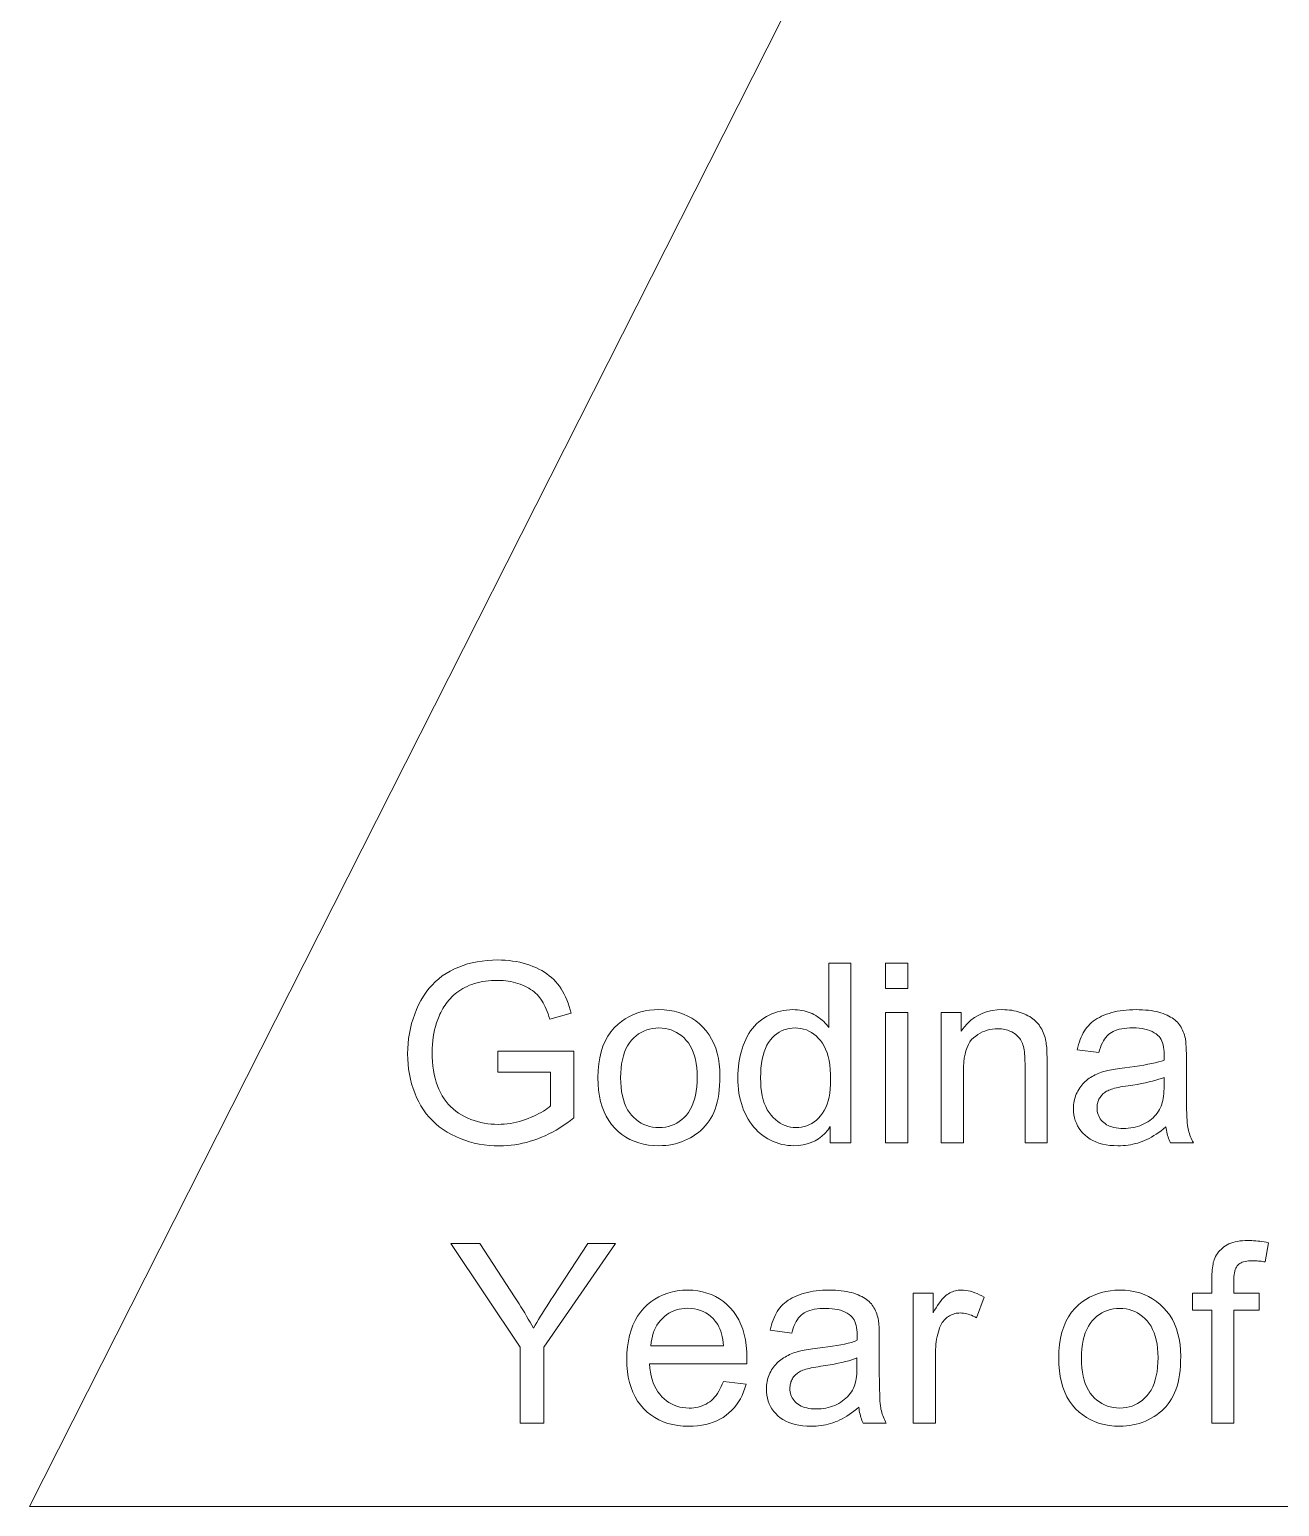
# Model space of a CAD drawing. Extents: x 0 to 297, y 0 to 420.
# Drawn here: x 196.74 to 217.6, y 99.53 to 124.18 of the extents above; entities that cross this region are included whole.
import ezdxf

# ---------------------------------------------------------------- set-up
doc = ezdxf.new("R2010")
doc.units = 0

msp = doc.modelspace()

# ---------------------------------------------------------------- linework, layer by layer
at = {"color": 7, "lineweight": 13}
msp.add_lwpolyline([(212.19, 130.077), (196.743, 99.525), (238.942, 99.525)], dxfattribs=at)
for points in [[(204.556, 106.772), (204.556, 107.124), (205.827, 107.126), (205.827, 106.013), (205.769, 105.968), (205.709, 105.924), (205.65, 105.883), (205.59, 105.845), (205.53, 105.809), (205.469, 105.775), (205.409, 105.743), (205.347, 105.714), (205.286, 105.687), (205.224, 105.662), (205.161, 105.64), (205.099, 105.62), (205.035, 105.602), (204.972, 105.587), (204.908, 105.574), (204.844, 105.563), (204.78, 105.555), (204.715, 105.549), (204.65, 105.546), (204.585, 105.544), (204.498, 105.546), (204.412, 105.552), (204.327, 105.561), (204.244, 105.575), (204.163, 105.592), (204.084, 105.613), (204.006, 105.637), (203.93, 105.666), (203.855, 105.698), (203.782, 105.734), (203.711, 105.773), (203.645, 105.816), (203.581, 105.862), (203.521, 105.912), (203.465, 105.965), (203.412, 106.022), (203.363, 106.081), (203.317, 106.145), (203.275, 106.211), (203.237, 106.281), (203.202, 106.354), (203.17, 106.428), (203.143, 106.504), (203.119, 106.581), (203.098, 106.66), (203.082, 106.741), (203.069, 106.824), (203.06, 106.908), (203.054, 106.994), (203.052, 107.081), (203.054, 107.168), (203.06, 107.254), (203.069, 107.339), (203.082, 107.422), (203.098, 107.505), (203.118, 107.586), (203.142, 107.666), (203.17, 107.745), (203.201, 107.822), (203.236, 107.899), (203.274, 107.973), (203.315, 108.043), (203.36, 108.109), (203.408, 108.171), (203.459, 108.229), (203.513, 108.284), (203.571, 108.334), (203.631, 108.381), (203.695, 108.424), (203.762, 108.463), (203.832, 108.498), (203.904, 108.529), (203.978, 108.556), (204.054, 108.58), (204.132, 108.601), (204.213, 108.617), (204.295, 108.63), (204.379, 108.639), (204.466, 108.645), (204.554, 108.647), (204.619, 108.646), (204.682, 108.642), (204.744, 108.637), (204.805, 108.63), (204.864, 108.62), (204.922, 108.609), (204.979, 108.595), (205.035, 108.579), (205.09, 108.561), (205.143, 108.541), (205.194, 108.519), (205.243, 108.496), (205.29, 108.471), (205.335, 108.444), (205.377, 108.415), (205.417, 108.385), (205.455, 108.353), (205.491, 108.32), (205.524, 108.284), (205.555, 108.248), (205.584, 108.209), (205.612, 108.168), (205.638, 108.124), (205.663, 108.079), (205.687, 108.031), (205.709, 107.98), (205.729, 107.928), (205.748, 107.873), (205.766, 107.816), (205.782, 107.757), (205.424, 107.658), (205.41, 107.703), (205.396, 107.746), (205.381, 107.787), (205.365, 107.826), (205.348, 107.863), (205.331, 107.898), (205.314, 107.931), (205.295, 107.962), (205.276, 107.991), (205.256, 108.018), (205.235, 108.044), (205.213, 108.069), (205.188, 108.092), (205.162, 108.115), (205.135, 108.136), (205.105, 108.157), (205.074, 108.176), (205.041, 108.195), (205.006, 108.212), (204.97, 108.228), (204.932, 108.243), (204.894, 108.257), (204.854, 108.268), (204.814, 108.279), (204.773, 108.287), (204.732, 108.294), (204.689, 108.3), (204.646, 108.304), (204.602, 108.306), (204.556, 108.307), (204.503, 108.306), (204.451, 108.304), (204.4, 108.3), (204.351, 108.294), (204.303, 108.286), (204.256, 108.277), (204.212, 108.266), (204.168, 108.254), (204.126, 108.24), (204.086, 108.224), (204.047, 108.207), (204.009, 108.189), (203.974, 108.17), (203.939, 108.149), (203.906, 108.128), (203.875, 108.106), (203.846, 108.083), (203.817, 108.058), (203.791, 108.033), (203.766, 108.006), (203.742, 107.979), (203.719, 107.951), (203.697, 107.923), (203.677, 107.894), (203.657, 107.864), (203.639, 107.835), (203.622, 107.804), (203.605, 107.773), (203.59, 107.742), (203.576, 107.709), (203.554, 107.653), (203.535, 107.596), (203.518, 107.538), (203.503, 107.479), (203.49, 107.419), (203.48, 107.359), (203.472, 107.297), (203.466, 107.234), (203.463, 107.17), (203.462, 107.106), (203.463, 107.027), (203.467, 106.951), (203.474, 106.877), (203.484, 106.806), (203.496, 106.737), (203.511, 106.672), (203.529, 106.608), (203.55, 106.548), (203.574, 106.49), (203.6, 106.435), (203.629, 106.382), (203.66, 106.332), (203.694, 106.285), (203.73, 106.241), (203.769, 106.199), (203.811, 106.161), (203.855, 106.125), (203.901, 106.091), (203.95, 106.061), (204.002, 106.033), (204.055, 106.009), (204.109, 105.986), (204.163, 105.967), (204.218, 105.95), (204.274, 105.935), (204.33, 105.923), (204.388, 105.914), (204.445, 105.908), (204.504, 105.904), (204.563, 105.903), (204.614, 105.904), (204.665, 105.906), (204.716, 105.911), (204.767, 105.918), (204.817, 105.927), (204.868, 105.938), (204.918, 105.951), (204.967, 105.966), (205.017, 105.983), (205.066, 106.002), (205.114, 106.022), (205.16, 106.042), (205.203, 106.063), (205.243, 106.083), (205.282, 106.104), (205.318, 106.126), (205.352, 106.147), (205.383, 106.169), (205.412, 106.191), (205.438, 106.214), (205.438, 106.772)], [(210.106, 105.596), (210.106, 105.87), (210.063, 105.808), (210.016, 105.753), (209.965, 105.705), (209.91, 105.663), (209.851, 105.627), (209.788, 105.598), (209.722, 105.576), (209.651, 105.559), (209.577, 105.55), (209.499, 105.546), (209.447, 105.548), (209.396, 105.552), (209.346, 105.559), (209.297, 105.569), (209.249, 105.582), (209.202, 105.598), (209.155, 105.617), (209.11, 105.638), (209.065, 105.662), (209.021, 105.69), (208.978, 105.719), (208.937, 105.752), (208.899, 105.786), (208.862, 105.822), (208.827, 105.861), (208.794, 105.902), (208.764, 105.946), (208.735, 105.992), (208.708, 106.04), (208.683, 106.09), (208.66, 106.142), (208.64, 106.196), (208.622, 106.251), (208.606, 106.307), (208.593, 106.366), (208.582, 106.426), (208.574, 106.487), (208.568, 106.55), (208.564, 106.614), (208.563, 106.68), (208.564, 106.745), (208.568, 106.808), (208.573, 106.87), (208.581, 106.931), (208.59, 106.99), (208.602, 107.049), (208.616, 107.106), (208.633, 107.162), (208.651, 107.217), (208.672, 107.271), (208.695, 107.322), (208.719, 107.372), (208.747, 107.418), (208.776, 107.463), (208.807, 107.505), (208.841, 107.544), (208.877, 107.581), (208.915, 107.615), (208.955, 107.647), (208.997, 107.677), (209.041, 107.704), (209.086, 107.728), (209.132, 107.749), (209.179, 107.767), (209.227, 107.783), (209.276, 107.795), (209.326, 107.805), (209.377, 107.812), (209.429, 107.817), (209.482, 107.818), (209.521, 107.817), (209.559, 107.815), (209.596, 107.81), (209.632, 107.805), (209.668, 107.797), (209.702, 107.788), (209.736, 107.777), (209.769, 107.765), (209.801, 107.751), (209.832, 107.735), (209.862, 107.718), (209.891, 107.7), (209.919, 107.681), (209.946, 107.661), (209.971, 107.64), (209.996, 107.618), (210.019, 107.594), (210.041, 107.57), (210.062, 107.545), (210.082, 107.519), (210.082, 108.596), (210.448, 108.596), (210.448, 105.596)], [(211.029, 108.172), (211.029, 108.596), (211.398, 108.596), (211.398, 108.172)], [(206.228, 106.682), (206.232, 106.8), (206.242, 106.911), (206.259, 107.016), (206.282, 107.115), (206.312, 107.208), (206.349, 107.294), (206.393, 107.374), (206.443, 107.448), (206.5, 107.515), (206.564, 107.576), (206.621, 107.622), (206.681, 107.663), (206.743, 107.7), (206.808, 107.731), (206.875, 107.758), (206.945, 107.779), (207.017, 107.796), (207.091, 107.808), (207.168, 107.816), (207.247, 107.818), (207.335, 107.815), (207.42, 107.806), (207.502, 107.791), (207.58, 107.771), (207.655, 107.745), (207.726, 107.712), (207.795, 107.674), (207.86, 107.63), (207.922, 107.58), (207.98, 107.524), (208.034, 107.463), (208.082, 107.398), (208.125, 107.328), (208.162, 107.253), (208.193, 107.175), (208.219, 107.091), (208.239, 107.003), (208.253, 106.911), (208.262, 106.814), (208.265, 106.713), (208.263, 106.631), (208.259, 106.552), (208.253, 106.477), (208.244, 106.406), (208.233, 106.338), (208.219, 106.274), (208.203, 106.213), (208.184, 106.156), (208.163, 106.103), (208.139, 106.053), (208.112, 106.006), (208.084, 105.961), (208.053, 105.918), (208.02, 105.878), (207.984, 105.839), (207.946, 105.803), (207.906, 105.769), (207.864, 105.737), (207.819, 105.707), (207.772, 105.679), (207.724, 105.654), (207.674, 105.632), (207.624, 105.612), (207.573, 105.594), (207.521, 105.58), (207.468, 105.568), (207.414, 105.558), (207.359, 105.552), (207.304, 105.548), (207.247, 105.546), (207.158, 105.549), (207.072, 105.558), (206.989, 105.573), (206.91, 105.593), (206.835, 105.62), (206.763, 105.652), (206.694, 105.69), (206.629, 105.734), (206.568, 105.783), (206.51, 105.839), (206.456, 105.9), (206.408, 105.966), (206.366, 106.038), (206.33, 106.114), (206.299, 106.196), (206.273, 106.283), (206.254, 106.375), (206.24, 106.472), (206.231, 106.575)], [(211.029, 105.596), (211.029, 107.769), (211.398, 107.769), (211.398, 105.596)], [(211.958, 105.596), (211.958, 107.769), (212.29, 107.769), (212.29, 107.46), (212.34, 107.528), (212.394, 107.589), (212.453, 107.642), (212.515, 107.689), (212.582, 107.728), (212.654, 107.761), (212.729, 107.786), (212.809, 107.804), (212.893, 107.814), (212.981, 107.818), (213.02, 107.817), (213.059, 107.815), (213.096, 107.812), (213.134, 107.807), (213.17, 107.8), (213.206, 107.793), (213.241, 107.783), (213.275, 107.773), (213.309, 107.761), (213.343, 107.747), (213.375, 107.733), (213.405, 107.717), (213.434, 107.701), (213.461, 107.684), (213.487, 107.666), (213.51, 107.647), (213.533, 107.627), (213.553, 107.606), (213.572, 107.585), (213.589, 107.562), (213.605, 107.539), (213.62, 107.515), (213.634, 107.49), (213.647, 107.464), (213.659, 107.437), (213.67, 107.409), (213.68, 107.381), (213.689, 107.351), (213.697, 107.321), (213.704, 107.29), (213.708, 107.268), (213.711, 107.243), (213.714, 107.215), (213.717, 107.184), (213.719, 107.149), (213.721, 107.112), (213.722, 107.072), (213.723, 107.028), (213.724, 106.981), (213.724, 106.932), (213.724, 105.596), (213.356, 105.596), (213.356, 106.918), (213.355, 106.961), (213.354, 107.003), (213.352, 107.042), (213.349, 107.079), (213.345, 107.114), (213.34, 107.147), (213.335, 107.177), (213.328, 107.205), (213.321, 107.231), (213.313, 107.254), (213.304, 107.276), (213.293, 107.297), (213.281, 107.317), (213.268, 107.336), (213.253, 107.354), (213.237, 107.372), (213.22, 107.388), (213.202, 107.404), (213.182, 107.418), (213.161, 107.432), (213.138, 107.445), (213.115, 107.456), (213.091, 107.466), (213.067, 107.475), (213.042, 107.482), (213.016, 107.488), (212.989, 107.493), (212.961, 107.496), (212.933, 107.498), (212.904, 107.499), (212.857, 107.497), (212.812, 107.493), (212.768, 107.485), (212.726, 107.475), (212.684, 107.461), (212.644, 107.445), (212.606, 107.425), (212.568, 107.403), (212.532, 107.378), (212.497, 107.349), (212.465, 107.317), (212.436, 107.279), (212.41, 107.236), (212.388, 107.187), (212.369, 107.133), (212.354, 107.074), (212.342, 107.009), (212.333, 106.939), (212.328, 106.863), (212.327, 106.782), (212.327, 105.596)], [(215.707, 105.864), (215.666, 105.83), (215.626, 105.798), (215.586, 105.768), (215.546, 105.741), (215.506, 105.715), (215.467, 105.692), (215.428, 105.67), (215.39, 105.651), (215.351, 105.633), (215.313, 105.618), (215.275, 105.604), (215.236, 105.592), (215.197, 105.582), (215.157, 105.572), (215.117, 105.564), (215.076, 105.558), (215.035, 105.553), (214.993, 105.549), (214.95, 105.547), (214.907, 105.546), (214.837, 105.548), (214.77, 105.553), (214.707, 105.562), (214.647, 105.574), (214.59, 105.59), (214.537, 105.609), (214.487, 105.632), (214.44, 105.658), (214.397, 105.688), (214.357, 105.721), (214.32, 105.757), (214.287, 105.795), (214.259, 105.835), (214.234, 105.877), (214.212, 105.921), (214.195, 105.966), (214.182, 106.014), (214.172, 106.064), (214.166, 106.115), (214.164, 106.169), (214.165, 106.2), (214.167, 106.231), (214.171, 106.262), (214.176, 106.292), (214.182, 106.321), (214.19, 106.35), (214.2, 106.378), (214.211, 106.406), (214.223, 106.433), (214.237, 106.46), (214.252, 106.486), (214.268, 106.511), (214.285, 106.535), (214.302, 106.557), (214.321, 106.579), (214.34, 106.6), (214.361, 106.619), (214.382, 106.638), (214.404, 106.655), (214.427, 106.672), (214.451, 106.688), (214.475, 106.702), (214.5, 106.716), (214.526, 106.73), (214.552, 106.742), (214.579, 106.754), (214.606, 106.765), (214.634, 106.775), (214.663, 106.784), (214.692, 106.793), (214.715, 106.798), (214.74, 106.804), (214.767, 106.81), (214.797, 106.815), (214.828, 106.821), (214.862, 106.826), (214.898, 106.832), (214.936, 106.837), (214.977, 106.843), (215.02, 106.848), (215.107, 106.859), (215.189, 106.87), (215.266, 106.882), (215.339, 106.894), (215.407, 106.906), (215.47, 106.919), (215.529, 106.932), (215.583, 106.946), (215.632, 106.96), (215.677, 106.975), (215.677, 106.989), (215.677, 107.003), (215.678, 107.015), (215.678, 107.027), (215.678, 107.037), (215.678, 107.046), (215.678, 107.054), (215.678, 107.061), (215.679, 107.066), (215.679, 107.071), (215.678, 107.115), (215.674, 107.156), (215.669, 107.194), (215.662, 107.23), (215.652, 107.263), (215.641, 107.293), (215.627, 107.321), (215.612, 107.346), (215.594, 107.368), (215.574, 107.388), (215.545, 107.412), (215.512, 107.433), (215.477, 107.452), (215.439, 107.468), (215.399, 107.482), (215.355, 107.493), (215.309, 107.502), (215.261, 107.508), (215.209, 107.512), (215.155, 107.513), (215.104, 107.512), (215.056, 107.509), (215.011, 107.505), (214.969, 107.498), (214.929, 107.49), (214.892, 107.48), (214.858, 107.468), (214.826, 107.455), (214.797, 107.439), (214.771, 107.422), (214.747, 107.402), (214.724, 107.38), (214.703, 107.355), (214.682, 107.327), (214.663, 107.296), (214.646, 107.262), (214.629, 107.226), (214.614, 107.187), (214.6, 107.144), (214.588, 107.1), (214.228, 107.149), (214.238, 107.194), (214.25, 107.238), (214.263, 107.279), (214.277, 107.32), (214.293, 107.358), (214.309, 107.394), (214.328, 107.429), (214.347, 107.462), (214.367, 107.493), (214.389, 107.522), (214.413, 107.55), (214.438, 107.576), (214.466, 107.602), (214.495, 107.626), (214.527, 107.648), (214.561, 107.669), (214.596, 107.689), (214.634, 107.708), (214.673, 107.725), (214.715, 107.741), (214.758, 107.756), (214.803, 107.769), (214.849, 107.78), (214.896, 107.79), (214.944, 107.799), (214.994, 107.806), (215.046, 107.811), (215.098, 107.815), (215.153, 107.817), (215.208, 107.818), (215.263, 107.817), (215.315, 107.815), (215.366, 107.812), (215.414, 107.807), (215.46, 107.802), (215.504, 107.794), (215.546, 107.786), (215.586, 107.776), (215.624, 107.765), (215.66, 107.752), (215.694, 107.739), (215.726, 107.725), (215.756, 107.71), (215.785, 107.695), (215.811, 107.679), (215.836, 107.662), (215.859, 107.644), (215.88, 107.626), (215.899, 107.607), (215.916, 107.588), (215.932, 107.567), (215.947, 107.546), (215.961, 107.523), (215.974, 107.5), (215.986, 107.475), (215.997, 107.45), (216.007, 107.423), (216.016, 107.396), (216.024, 107.367), (216.031, 107.337), (216.034, 107.317), (216.037, 107.293), (216.04, 107.267), (216.042, 107.237), (216.044, 107.205), (216.046, 107.17), (216.047, 107.131), (216.048, 107.089), (216.049, 107.045), (216.049, 106.997), (216.049, 106.506), (216.049, 106.407), (216.05, 106.316), (216.051, 106.232), (216.053, 106.156), (216.055, 106.087), (216.057, 106.026), (216.061, 105.972), (216.064, 105.926), (216.068, 105.887), (216.073, 105.856), (216.078, 105.829), (216.084, 105.802), (216.091, 105.776), (216.099, 105.749), (216.108, 105.723), (216.117, 105.697), (216.128, 105.671), (216.14, 105.646), (216.152, 105.621), (216.166, 105.596), (215.781, 105.596), (215.77, 105.619), (215.76, 105.643), (215.75, 105.668), (215.742, 105.693), (215.734, 105.72), (215.727, 105.747), (215.721, 105.775), (215.715, 105.804), (215.711, 105.833)], [(206.607, 106.682), (206.609, 106.601), (206.614, 106.524), (206.623, 106.451), (206.636, 106.382), (206.652, 106.317), (206.673, 106.257), (206.696, 106.201), (206.724, 106.148), (206.754, 106.101), (206.789, 106.057), (206.826, 106.018), (206.866, 105.982), (206.907, 105.951), (206.95, 105.924), (206.995, 105.901), (207.042, 105.883), (207.09, 105.868), (207.141, 105.858), (207.193, 105.851), (207.247, 105.849), (207.301, 105.851), (207.353, 105.858), (207.404, 105.868), (207.452, 105.883), (207.499, 105.901), (207.543, 105.924), (207.586, 105.952), (207.627, 105.983), (207.666, 106.018), (207.704, 106.058), (207.738, 106.102), (207.769, 106.15), (207.797, 106.203), (207.82, 106.26), (207.84, 106.322), (207.857, 106.387), (207.87, 106.458), (207.879, 106.532), (207.884, 106.611), (207.886, 106.694), (207.884, 106.773), (207.879, 106.848), (207.869, 106.919), (207.857, 106.986), (207.84, 107.049), (207.82, 107.108), (207.796, 107.163), (207.769, 107.214), (207.738, 107.262), (207.703, 107.305), (207.665, 107.345), (207.626, 107.38), (207.585, 107.411), (207.542, 107.438), (207.497, 107.461), (207.451, 107.48), (207.403, 107.494), (207.353, 107.505), (207.301, 107.511), (207.247, 107.513), (207.193, 107.511), (207.141, 107.505), (207.09, 107.494), (207.042, 107.48), (206.995, 107.461), (206.95, 107.439), (206.907, 107.412), (206.866, 107.381), (206.826, 107.346), (206.789, 107.306), (206.754, 107.263), (206.724, 107.215), (206.696, 107.163), (206.673, 107.107), (206.652, 107.047), (206.636, 106.982), (206.623, 106.914), (206.614, 106.841), (206.609, 106.764)], [(208.942, 106.68), (208.944, 106.599), (208.949, 106.522), (208.958, 106.449), (208.97, 106.38), (208.986, 106.315), (209.005, 106.255), (209.028, 106.199), (209.055, 106.147), (209.084, 106.099), (209.118, 106.056), (209.154, 106.017), (209.191, 105.982), (209.229, 105.951), (209.269, 105.924), (209.31, 105.901), (209.352, 105.882), (209.395, 105.868), (209.44, 105.858), (209.486, 105.851), (209.533, 105.849), (209.581, 105.851), (209.627, 105.857), (209.672, 105.867), (209.715, 105.881), (209.757, 105.899), (209.797, 105.92), (209.836, 105.946), (209.873, 105.976), (209.909, 106.009), (209.944, 106.047), (209.976, 106.088), (210.004, 106.134), (210.03, 106.184), (210.052, 106.238), (210.07, 106.296), (210.085, 106.359), (210.097, 106.425), (210.106, 106.496), (210.111, 106.57), (210.112, 106.649), (210.111, 106.736), (210.106, 106.818), (210.097, 106.896), (210.085, 106.968), (210.069, 107.036), (210.051, 107.099), (210.028, 107.158), (210.002, 107.211), (209.973, 107.26), (209.941, 107.304), (209.905, 107.344), (209.869, 107.379), (209.83, 107.411), (209.79, 107.438), (209.749, 107.461), (209.706, 107.48), (209.661, 107.494), (209.614, 107.505), (209.566, 107.511), (209.517, 107.513), (209.469, 107.511), (209.422, 107.505), (209.377, 107.495), (209.333, 107.481), (209.292, 107.463), (209.251, 107.441), (209.213, 107.415), (209.176, 107.385), (209.14, 107.351), (209.107, 107.312), (209.075, 107.27), (209.047, 107.223), (209.023, 107.171), (209.001, 107.115), (208.983, 107.054), (208.968, 106.989), (208.957, 106.918), (208.948, 106.844), (208.944, 106.764)], [(215.677, 106.686), (215.634, 106.67), (215.588, 106.655), (215.538, 106.639), (215.484, 106.625), (215.426, 106.611), (215.364, 106.597), (215.298, 106.584), (215.227, 106.571), (215.153, 106.559), (215.075, 106.547), (215.031, 106.54), (214.989, 106.534), (214.951, 106.527), (214.914, 106.52), (214.881, 106.512), (214.85, 106.505), (214.822, 106.497), (214.797, 106.489), (214.774, 106.482), (214.754, 106.473), (214.735, 106.465), (214.718, 106.456), (214.701, 106.445), (214.685, 106.435), (214.67, 106.423), (214.656, 106.411), (214.643, 106.398), (214.631, 106.384), (214.619, 106.369), (214.608, 106.354), (214.599, 106.338), (214.59, 106.322), (214.582, 106.305), (214.576, 106.288), (214.57, 106.271), (214.565, 106.253), (214.562, 106.235), (214.559, 106.217), (214.558, 106.198), (214.557, 106.179), (214.558, 106.15), (214.562, 106.122), (214.567, 106.095), (214.575, 106.069), (214.585, 106.044), (214.597, 106.02), (214.612, 105.997), (214.629, 105.974), (214.647, 105.953), (214.669, 105.933), (214.692, 105.915), (214.717, 105.898), (214.745, 105.883), (214.774, 105.87), (214.806, 105.86), (214.84, 105.851), (214.875, 105.844), (214.913, 105.839), (214.953, 105.836), (214.995, 105.835), (215.037, 105.836), (215.078, 105.839), (215.119, 105.843), (215.158, 105.85), (215.196, 105.858), (215.234, 105.868), (215.27, 105.881), (215.305, 105.895), (215.34, 105.91), (215.374, 105.928), (215.406, 105.947), (215.436, 105.968), (215.465, 105.99), (215.492, 106.014), (215.517, 106.038), (215.541, 106.064), (215.563, 106.092), (215.583, 106.121), (215.601, 106.151), (215.617, 106.183), (215.628, 106.209), (215.639, 106.238), (215.647, 106.268), (215.655, 106.302), (215.662, 106.337), (215.667, 106.375), (215.671, 106.416), (215.674, 106.459), (215.676, 106.504), (215.677, 106.551)], [(204.93, 100.913), (204.93, 102.184), (203.774, 103.913), (204.257, 103.913), (204.848, 103.009), (204.881, 102.958), (204.913, 102.907), (204.944, 102.857), (204.975, 102.806), (205.006, 102.755), (205.036, 102.704), (205.066, 102.654), (205.096, 102.603), (205.125, 102.552), (205.153, 102.501), (205.181, 102.549), (205.209, 102.598), (205.239, 102.648), (205.27, 102.699), (205.302, 102.752), (205.336, 102.805), (205.37, 102.86), (205.406, 102.916), (205.443, 102.973), (205.48, 103.031), (206.062, 103.913), (206.524, 103.913), (205.327, 102.184), (205.327, 100.913)], [(216.474, 100.913), (216.474, 102.8), (216.148, 102.8), (216.148, 103.087), (216.474, 103.087), (216.474, 103.318), (216.474, 103.361), (216.475, 103.401), (216.477, 103.439), (216.48, 103.475), (216.483, 103.509), (216.488, 103.54), (216.493, 103.569), (216.498, 103.596), (216.505, 103.621), (216.512, 103.643), (216.524, 103.671), (216.537, 103.698), (216.552, 103.724), (216.568, 103.749), (216.586, 103.773), (216.605, 103.796), (216.627, 103.817), (216.649, 103.838), (216.674, 103.857), (216.7, 103.876), (216.728, 103.892), (216.758, 103.908), (216.79, 103.921), (216.824, 103.933), (216.861, 103.942), (216.899, 103.95), (216.94, 103.957), (216.983, 103.961), (217.028, 103.964), (217.075, 103.965), (217.107, 103.964), (217.139, 103.963), (217.171, 103.961), (217.205, 103.959), (217.239, 103.955), (217.274, 103.951), (217.309, 103.947), (217.345, 103.941), (217.382, 103.935), (217.419, 103.928), (217.364, 103.606), (217.341, 103.61), (217.318, 103.614), (217.296, 103.617), (217.274, 103.62), (217.252, 103.622), (217.231, 103.624), (217.209, 103.625), (217.188, 103.626), (217.167, 103.627), (217.147, 103.627), (217.114, 103.626), (217.084, 103.624), (217.055, 103.62), (217.028, 103.615), (217.004, 103.609), (216.981, 103.601), (216.96, 103.592), (216.941, 103.581), (216.924, 103.569), (216.909, 103.555), (216.896, 103.54), (216.884, 103.522), (216.874, 103.501), (216.865, 103.478), (216.857, 103.452), (216.851, 103.424), (216.846, 103.394), (216.843, 103.361), (216.841, 103.325), (216.84, 103.287), (216.84, 103.087), (217.264, 103.087), (217.264, 102.8), (216.84, 102.8), (216.84, 100.913)], [(208.321, 101.613), (208.701, 101.566), (208.682, 101.501), (208.659, 101.439), (208.634, 101.38), (208.605, 101.323), (208.573, 101.27), (208.538, 101.22), (208.5, 101.172), (208.459, 101.128), (208.415, 101.087), (208.368, 101.048), (208.318, 101.013), (208.265, 100.982), (208.21, 100.955), (208.151, 100.931), (208.091, 100.91), (208.027, 100.894), (207.961, 100.881), (207.892, 100.872), (207.82, 100.866), (207.746, 100.864), (207.652, 100.867), (207.563, 100.876), (207.477, 100.891), (207.396, 100.911), (207.318, 100.938), (207.245, 100.97), (207.175, 101.008), (207.109, 101.052), (207.047, 101.102), (206.99, 101.158), (206.937, 101.219), (206.889, 101.285), (206.847, 101.355), (206.811, 101.431), (206.78, 101.511), (206.755, 101.595), (206.735, 101.685), (206.721, 101.779), (206.713, 101.878), (206.71, 101.982), (206.713, 102.089), (206.722, 102.191), (206.736, 102.289), (206.755, 102.381), (206.781, 102.469), (206.812, 102.551), (206.849, 102.629), (206.891, 102.702), (206.939, 102.77), (206.993, 102.833), (207.051, 102.89), (207.112, 102.942), (207.177, 102.987), (207.245, 103.027), (207.317, 103.06), (207.392, 103.087), (207.47, 103.109), (207.552, 103.124), (207.637, 103.133), (207.725, 103.136), (207.811, 103.133), (207.893, 103.124), (207.972, 103.109), (208.048, 103.088), (208.121, 103.062), (208.191, 103.029), (208.257, 102.99), (208.321, 102.946), (208.381, 102.895), (208.437, 102.839), (208.49, 102.777), (208.537, 102.711), (208.578, 102.639), (208.614, 102.563), (208.645, 102.482), (208.67, 102.396), (208.689, 102.305), (208.703, 102.21), (208.711, 102.109), (208.714, 102.004), (208.714, 101.997), (208.714, 101.99), (208.714, 101.982), (208.713, 101.973), (208.713, 101.963), (208.713, 101.953), (208.713, 101.942), (208.712, 101.931), (208.712, 101.919), (208.712, 101.906), (207.091, 101.906), (207.097, 101.836), (207.106, 101.769), (207.118, 101.706), (207.133, 101.646), (207.152, 101.59), (207.174, 101.537), (207.199, 101.487), (207.227, 101.44), (207.259, 101.397), (207.294, 101.357), (207.331, 101.321), (207.37, 101.289), (207.411, 101.26), (207.454, 101.236), (207.498, 101.215), (207.544, 101.198), (207.593, 101.184), (207.643, 101.175), (207.694, 101.169), (207.748, 101.167), (207.788, 101.168), (207.826, 101.171), (207.864, 101.177), (207.9, 101.184), (207.936, 101.194), (207.97, 101.205), (208.002, 101.219), (208.034, 101.235), (208.064, 101.253), (208.094, 101.274), (208.122, 101.296), (208.149, 101.321), (208.174, 101.349), (208.199, 101.379), (208.222, 101.412), (208.244, 101.447), (208.265, 101.485), (208.285, 101.525), (208.303, 101.568)], [(210.582, 101.181), (210.541, 101.148), (210.501, 101.116), (210.461, 101.086), (210.421, 101.059), (210.381, 101.033), (210.342, 101.01), (210.303, 100.988), (210.264, 100.969), (210.226, 100.951), (210.188, 100.936), (210.15, 100.922), (210.111, 100.91), (210.072, 100.899), (210.032, 100.89), (209.992, 100.882), (209.951, 100.876), (209.91, 100.871), (209.868, 100.867), (209.825, 100.865), (209.782, 100.864), (209.712, 100.866), (209.645, 100.871), (209.582, 100.88), (209.522, 100.892), (209.465, 100.908), (209.412, 100.927), (209.362, 100.95), (209.315, 100.976), (209.272, 101.006), (209.231, 101.039), (209.195, 101.075), (209.162, 101.113), (209.133, 101.153), (209.108, 101.195), (209.087, 101.239), (209.07, 101.284), (209.056, 101.332), (209.047, 101.381), (209.041, 101.433), (209.039, 101.486), (209.04, 101.518), (209.042, 101.549), (209.046, 101.58), (209.051, 101.61), (209.057, 101.639), (209.065, 101.668), (209.075, 101.696), (209.086, 101.724), (209.098, 101.751), (209.112, 101.778), (209.127, 101.804), (209.143, 101.829), (209.159, 101.853), (209.177, 101.875), (209.196, 101.897), (209.215, 101.918), (209.236, 101.937), (209.257, 101.956), (209.279, 101.973), (209.302, 101.99), (209.326, 102.005), (209.35, 102.02), (209.375, 102.034), (209.401, 102.047), (209.427, 102.06), (209.454, 102.072), (209.481, 102.083), (209.509, 102.093), (209.538, 102.102), (209.567, 102.111), (209.59, 102.116), (209.615, 102.122), (209.642, 102.128), (209.671, 102.133), (209.703, 102.139), (209.737, 102.144), (209.773, 102.15), (209.811, 102.155), (209.852, 102.16), (209.894, 102.166), (209.981, 102.177), (210.064, 102.188), (210.141, 102.2), (210.214, 102.212), (210.282, 102.224), (210.345, 102.237), (210.404, 102.25), (210.458, 102.264), (210.507, 102.278), (210.551, 102.293), (210.552, 102.307), (210.552, 102.321), (210.552, 102.333), (210.553, 102.344), (210.553, 102.355), (210.553, 102.364), (210.553, 102.372), (210.553, 102.378), (210.553, 102.384), (210.553, 102.389), (210.552, 102.433), (210.549, 102.474), (210.544, 102.512), (210.537, 102.548), (210.527, 102.581), (210.516, 102.611), (210.502, 102.639), (210.487, 102.664), (210.469, 102.686), (210.449, 102.706), (210.419, 102.73), (210.387, 102.751), (210.352, 102.77), (210.314, 102.786), (210.274, 102.8), (210.23, 102.811), (210.184, 102.82), (210.135, 102.826), (210.084, 102.83), (210.03, 102.831), (209.979, 102.83), (209.931, 102.827), (209.886, 102.823), (209.843, 102.816), (209.804, 102.808), (209.767, 102.798), (209.732, 102.786), (209.701, 102.773), (209.672, 102.757), (209.646, 102.74), (209.622, 102.72), (209.599, 102.698), (209.577, 102.673), (209.557, 102.645), (209.538, 102.614), (209.52, 102.58), (209.504, 102.544), (209.489, 102.504), (209.475, 102.462), (209.463, 102.418), (209.103, 102.467), (209.113, 102.512), (209.125, 102.556), (209.138, 102.597), (209.152, 102.637), (209.167, 102.676), (209.184, 102.712), (209.202, 102.747), (209.222, 102.78), (209.242, 102.811), (209.264, 102.84), (209.288, 102.868), (209.313, 102.894), (209.341, 102.92), (209.37, 102.943), (209.402, 102.966), (209.435, 102.987), (209.471, 103.007), (209.508, 103.026), (209.548, 103.043), (209.59, 103.059), (209.633, 103.074), (209.677, 103.087), (209.723, 103.098), (209.771, 103.108), (209.819, 103.117), (209.869, 103.124), (209.921, 103.129), (209.973, 103.133), (210.027, 103.135), (210.083, 103.136), (210.137, 103.135), (210.19, 103.133), (210.24, 103.13), (210.289, 103.125), (210.335, 103.119), (210.379, 103.112), (210.421, 103.104), (210.461, 103.094), (210.499, 103.083), (210.535, 103.07), (210.569, 103.057), (210.601, 103.043), (210.631, 103.028), (210.659, 103.013), (210.686, 102.996), (210.711, 102.98), (210.733, 102.962), (210.754, 102.944), (210.773, 102.925), (210.791, 102.906), (210.807, 102.885), (210.822, 102.864), (210.835, 102.841), (210.848, 102.818), (210.86, 102.793), (210.871, 102.768), (210.881, 102.741), (210.89, 102.713), (210.898, 102.685), (210.905, 102.655), (210.909, 102.635), (210.912, 102.611), (210.915, 102.585), (210.917, 102.555), (210.919, 102.523), (210.921, 102.487), (210.922, 102.449), (210.923, 102.407), (210.924, 102.363), (210.924, 102.315), (210.924, 101.824), (210.924, 101.725), (210.925, 101.634), (210.926, 101.55), (210.928, 101.474), (210.93, 101.405), (210.932, 101.344), (210.935, 101.29), (210.939, 101.244), (210.943, 101.205), (210.947, 101.174), (210.952, 101.147), (210.959, 101.12), (210.966, 101.094), (210.974, 101.067), (210.982, 101.041), (210.992, 101.015), (211.003, 100.989), (211.014, 100.964), (211.027, 100.938), (211.04, 100.913), (210.656, 100.913), (210.645, 100.937), (210.634, 100.961), (210.625, 100.986), (210.616, 101.011), (210.609, 101.038), (210.602, 101.065), (210.596, 101.093), (210.59, 101.122), (210.586, 101.151)], [(211.491, 100.913), (211.491, 103.087), (211.822, 103.087), (211.822, 102.757), (211.847, 102.802), (211.872, 102.843), (211.897, 102.882), (211.921, 102.917), (211.944, 102.949), (211.967, 102.978), (211.99, 103.004), (212.013, 103.026), (212.035, 103.046), (212.056, 103.062), (212.078, 103.076), (212.1, 103.089), (212.123, 103.1), (212.146, 103.109), (212.169, 103.117), (212.193, 103.124), (212.217, 103.129), (212.242, 103.133), (212.267, 103.135), (212.293, 103.136), (212.33, 103.135), (212.368, 103.131), (212.405, 103.125), (212.443, 103.117), (212.481, 103.106), (212.519, 103.093), (212.557, 103.078), (212.595, 103.06), (212.633, 103.04), (212.671, 103.017), (212.545, 102.675), (212.518, 102.691), (212.491, 102.704), (212.464, 102.716), (212.436, 102.726), (212.409, 102.735), (212.382, 102.742), (212.355, 102.748), (212.328, 102.752), (212.301, 102.754), (212.274, 102.755), (212.251, 102.754), (212.227, 102.752), (212.204, 102.749), (212.182, 102.744), (212.16, 102.737), (212.138, 102.729), (212.117, 102.72), (212.097, 102.709), (212.077, 102.696), (212.057, 102.683), (212.039, 102.667), (212.021, 102.651), (212.005, 102.634), (211.989, 102.615), (211.975, 102.596), (211.962, 102.575), (211.95, 102.553), (211.939, 102.53), (211.929, 102.506), (211.92, 102.481), (211.909, 102.441), (211.898, 102.401), (211.889, 102.36), (211.881, 102.318), (211.874, 102.275), (211.869, 102.232), (211.865, 102.188), (211.861, 102.143), (211.86, 102.098), (211.859, 102.051), (211.859, 100.913)], [(213.918, 102), (213.921, 102.118), (213.931, 102.229), (213.948, 102.334), (213.971, 102.433), (214.002, 102.525), (214.038, 102.612), (214.082, 102.692), (214.132, 102.766), (214.19, 102.833), (214.253, 102.894), (214.311, 102.94), (214.37, 102.981), (214.433, 103.017), (214.497, 103.049), (214.564, 103.075), (214.634, 103.097), (214.706, 103.114), (214.78, 103.126), (214.857, 103.133), (214.937, 103.136), (215.025, 103.133), (215.109, 103.124), (215.191, 103.109), (215.269, 103.089), (215.344, 103.062), (215.416, 103.03), (215.484, 102.992), (215.549, 102.948), (215.611, 102.898), (215.669, 102.842), (215.723, 102.781), (215.772, 102.716), (215.814, 102.646), (215.851, 102.571), (215.883, 102.492), (215.908, 102.409), (215.928, 102.321), (215.942, 102.229), (215.951, 102.132), (215.954, 102.031), (215.953, 101.949), (215.949, 101.87), (215.942, 101.795), (215.934, 101.724), (215.922, 101.656), (215.909, 101.592), (215.892, 101.531), (215.873, 101.474), (215.852, 101.421), (215.828, 101.371), (215.802, 101.324), (215.773, 101.279), (215.742, 101.236), (215.709, 101.196), (215.673, 101.157), (215.636, 101.121), (215.596, 101.087), (215.553, 101.055), (215.509, 101.025), (215.462, 100.997), (215.413, 100.972), (215.364, 100.949), (215.313, 100.929), (215.262, 100.912), (215.21, 100.898), (215.157, 100.886), (215.103, 100.876), (215.049, 100.87), (214.993, 100.866), (214.937, 100.864), (214.847, 100.867), (214.761, 100.876), (214.679, 100.891), (214.6, 100.911), (214.524, 100.937), (214.452, 100.97), (214.384, 101.008), (214.319, 101.052), (214.257, 101.101), (214.199, 101.157), (214.146, 101.218), (214.098, 101.284), (214.056, 101.356), (214.019, 101.432), (213.988, 101.514), (213.963, 101.601), (213.943, 101.693), (213.929, 101.79), (213.92, 101.893)], [(207.111, 102.209), (208.325, 102.209), (208.319, 102.262), (208.311, 102.313), (208.302, 102.361), (208.291, 102.406), (208.278, 102.449), (208.263, 102.488), (208.246, 102.526), (208.228, 102.56), (208.208, 102.591), (208.186, 102.62), (208.15, 102.661), (208.111, 102.697), (208.071, 102.729), (208.028, 102.756), (207.984, 102.78), (207.937, 102.799), (207.888, 102.814), (207.837, 102.824), (207.784, 102.831), (207.729, 102.833), (207.679, 102.831), (207.631, 102.826), (207.584, 102.818), (207.539, 102.806), (207.496, 102.79), (207.454, 102.772), (207.414, 102.75), (207.375, 102.724), (207.338, 102.695), (207.303, 102.663), (207.27, 102.628), (207.24, 102.591), (207.213, 102.551), (207.189, 102.509), (207.168, 102.465), (207.151, 102.418), (207.136, 102.369), (207.125, 102.318), (207.117, 102.265)], [(214.296, 102), (214.298, 101.919), (214.304, 101.841), (214.313, 101.768), (214.325, 101.7), (214.342, 101.635), (214.362, 101.575), (214.385, 101.518), (214.413, 101.466), (214.444, 101.419), (214.478, 101.375), (214.516, 101.335), (214.555, 101.3), (214.596, 101.269), (214.639, 101.242), (214.684, 101.219), (214.731, 101.2), (214.779, 101.186), (214.83, 101.175), (214.882, 101.169), (214.937, 101.167), (214.991, 101.169), (215.043, 101.176), (215.093, 101.186), (215.141, 101.201), (215.188, 101.219), (215.233, 101.242), (215.276, 101.269), (215.317, 101.301), (215.356, 101.336), (215.393, 101.376), (215.428, 101.42), (215.459, 101.468), (215.486, 101.521), (215.51, 101.578), (215.53, 101.639), (215.546, 101.705), (215.559, 101.775), (215.568, 101.85), (215.573, 101.929), (215.575, 102.012), (215.573, 102.091), (215.568, 102.166), (215.559, 102.237), (215.546, 102.304), (215.529, 102.367), (215.509, 102.426), (215.485, 102.481), (215.458, 102.532), (215.427, 102.58), (215.392, 102.623), (215.355, 102.663), (215.315, 102.698), (215.274, 102.729), (215.231, 102.756), (215.187, 102.779), (215.14, 102.798), (215.092, 102.812), (215.042, 102.823), (214.99, 102.829), (214.937, 102.831), (214.882, 102.829), (214.83, 102.823), (214.779, 102.812), (214.731, 102.798), (214.684, 102.779), (214.639, 102.756), (214.596, 102.73), (214.555, 102.699), (214.516, 102.663), (214.478, 102.624), (214.444, 102.581), (214.413, 102.533), (214.385, 102.481), (214.362, 102.425), (214.342, 102.365), (214.325, 102.3), (214.313, 102.232), (214.304, 102.159), (214.298, 102.081)], [(210.551, 102.004), (210.509, 101.988), (210.463, 101.972), (210.413, 101.957), (210.359, 101.943), (210.301, 101.928), (210.239, 101.915), (210.172, 101.902), (210.102, 101.889), (210.028, 101.877), (209.95, 101.865), (209.906, 101.858), (209.864, 101.852), (209.825, 101.845), (209.789, 101.837), (209.756, 101.83), (209.725, 101.823), (209.697, 101.815), (209.671, 101.807), (209.649, 101.799), (209.628, 101.791), (209.61, 101.783), (209.593, 101.773), (209.576, 101.763), (209.56, 101.753), (209.545, 101.741), (209.531, 101.729), (209.518, 101.715), (209.505, 101.702), (209.494, 101.687), (209.483, 101.672), (209.473, 101.656), (209.465, 101.639), (209.457, 101.623), (209.45, 101.606), (209.445, 101.588), (209.44, 101.571), (209.437, 101.553), (209.434, 101.534), (209.432, 101.516), (209.432, 101.497), (209.433, 101.468), (209.436, 101.44), (209.442, 101.413), (209.45, 101.387), (209.46, 101.362), (209.472, 101.338), (209.487, 101.314), (209.503, 101.292), (209.522, 101.271), (209.544, 101.251), (209.567, 101.232), (209.592, 101.216), (209.62, 101.201), (209.649, 101.188), (209.681, 101.177), (209.715, 101.169), (209.75, 101.162), (209.788, 101.157), (209.828, 101.154), (209.87, 101.153), (209.912, 101.154), (209.953, 101.157), (209.993, 101.161), (210.033, 101.168), (210.071, 101.176), (210.108, 101.186), (210.145, 101.198), (210.18, 101.212), (210.215, 101.228), (210.249, 101.246), (210.281, 101.265), (210.311, 101.286), (210.34, 101.308), (210.367, 101.331), (210.392, 101.356), (210.416, 101.382), (210.437, 101.41), (210.457, 101.439), (210.476, 101.469), (210.492, 101.501), (210.503, 101.527), (210.513, 101.555), (210.522, 101.586), (210.53, 101.62), (210.537, 101.655), (210.542, 101.693), (210.546, 101.734), (210.549, 101.776), (210.551, 101.822), (210.551, 101.869)]]:
    msp.add_lwpolyline(points, close=True, dxfattribs=at)

doc.saveas('drawing.dxf')
